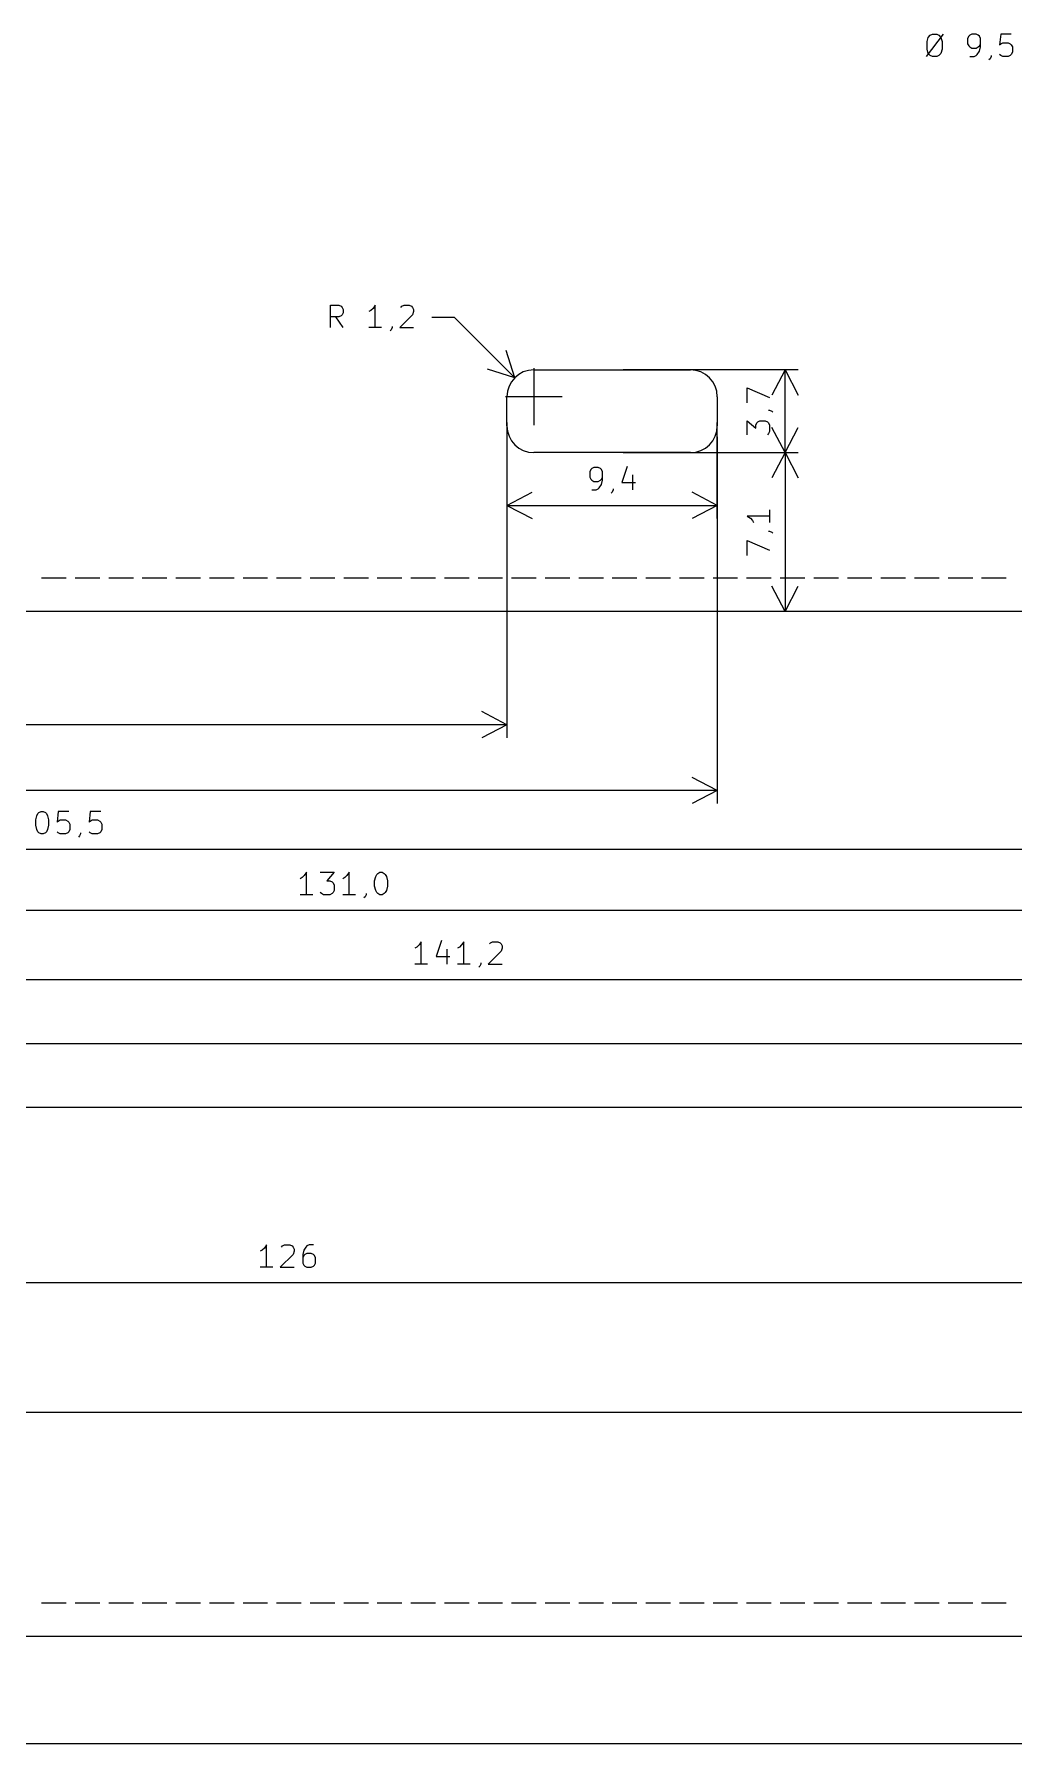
# Model space of a CAD drawing. Extents: x 111 to 500, y -217 to 4.
# Drawn here: x 223 to 266.7, y -216.9 to -140.5 of the extents above; entities that cross this region are included whole.
import ezdxf

# ---------------------------------------------------------------- set-up
doc = ezdxf.new("R2010")
doc.units = 0
doc.layers.add('BLACK', color=7, linetype='CONTINUOUS')

msp = doc.modelspace()

# ---------------------------------------------------------------- linework, layer by layer
at = {"layer": 'BLACK', "linetype": 'CONTINUOUS'}
for p, q in [((263.579523, -140.500742), (262.817619, -141.500742)), ((262.912857, -140.643599), (263.008095, -140.548361)), ((263.008095, -140.548361), (263.103333, -140.500742)), ((263.103333, -140.500742), (263.293809, -140.500742)), ((263.293809, -140.500742), (263.389047, -140.548361)), ((263.389047, -140.548361), (263.484285, -140.643599)), ((264.77, -140.548361), (264.722381, -140.59598)), ((264.865238, -140.500742), (264.77, -140.548361)), ((265.055714, -140.500742), (264.865238, -140.500742)), ((265.150952, -140.548361), (265.055714, -140.500742)), ((265.198571, -140.59598), (265.150952, -140.548361)), ((266.150952, -140.500742), (266.103333, -140.976932)), ((266.627142, -140.500742), (266.150952, -140.500742)), ((262.865238, -140.834075), (262.912857, -140.643599)), ((262.865238, -141.167408), (262.865238, -140.834075)), ((262.912857, -141.357884), (262.865238, -141.167408)), ((263.484285, -140.643599), (263.531904, -140.834075)), ((263.531904, -141.167408), (263.484285, -141.357884)), ((263.531904, -140.834075), (263.531904, -141.167408)), ((264.722381, -140.59598), (264.674762, -140.691218)), ((264.674762, -140.691218), (264.674762, -140.929313)), ((264.674762, -140.929313), (264.722381, -141.024551)), ((264.722381, -141.024551), (264.77, -141.07217)), ((264.77, -141.07217), (264.865238, -141.119789)), ((264.865238, -141.119789), (265.055714, -141.119789)), ((265.055714, -141.119789), (265.150952, -141.07217)), ((265.103333, -141.405503), (265.198571, -141.262646)), ((265.150952, -141.07217), (265.198571, -141.024551)), ((265.24619, -140.691218), (265.198571, -140.59598)), ((265.198571, -141.024551), (265.24619, -140.929313)), ((265.198571, -141.262646), (265.24619, -141.07217)), ((265.24619, -141.07217), (265.24619, -140.691218)), ((266.103333, -140.976932), (266.150952, -140.929313)), ((266.150952, -140.929313), (266.24619, -140.881694)), ((266.24619, -140.881694), (266.484285, -140.881694)), ((266.484285, -140.881694), (266.579523, -140.929313)), ((266.579523, -140.929313), (266.627142, -140.976932)), ((266.627142, -140.976932), (266.674761, -141.07217)), ((266.674761, -141.310265), (266.627142, -141.405503)), ((266.674761, -141.07217), (266.674761, -141.310265)), ((263.008095, -141.453123), (262.912857, -141.357884)), ((263.103333, -141.500742), (263.008095, -141.453123)), ((263.293809, -141.500742), (263.103333, -141.500742)), ((263.389047, -141.453123), (263.293809, -141.500742)), ((263.484285, -141.357884), (263.389047, -141.453123)), ((264.77, -141.500742), (264.960476, -141.500742)), ((264.960476, -141.500742), (265.055714, -141.453123)), ((265.055714, -141.453123), (265.103333, -141.405503)), ((265.674762, -141.59598), (265.627143, -141.643599)), ((265.722381, -141.500742), (265.674762, -141.59598)), ((265.722381, -141.453123), (265.722381, -141.500742)), ((266.150952, -141.453123), (266.103333, -141.405503)), ((266.24619, -141.500742), (266.150952, -141.453123)), ((266.484285, -141.500742), (266.24619, -141.500742)), ((266.579523, -141.453123), (266.484285, -141.500742)), ((266.627142, -141.405503), (266.579523, -141.453123)), ((236.206667, -153.612214), (236.206667, -152.612214)), ((236.206667, -152.612214), (236.587619, -152.612214)), ((236.587619, -152.612214), (236.682857, -152.659833)), ((236.682857, -152.659833), (236.730476, -152.707452)), ((236.730476, -152.707452), (236.778095, -152.80269)), ((238.111429, -152.755071), (238.016191, -152.850309)), ((238.206667, -152.612214), (238.111429, -152.755071)), ((238.206667, -153.612214), (238.206667, -152.612214)), ((239.349524, -152.707452), (239.397143, -152.659833)), ((239.397143, -152.659833), (239.492381, -152.612214)), ((239.492381, -152.612214), (239.730476, -152.612214)), ((239.730476, -152.612214), (239.825714, -152.659833)), ((239.825714, -152.659833), (239.873333, -152.707452)), ((239.873333, -152.707452), (239.920952, -152.80269)), ((236.587619, -153.136023), (236.206667, -153.136023)), ((236.778095, -153.612214), (236.444762, -153.136023)), ((236.682857, -153.088404), (236.587619, -153.136023)), ((236.730476, -153.040785), (236.682857, -153.088404)), ((236.778095, -152.945547), (236.730476, -153.040785)), ((236.778095, -152.80269), (236.778095, -152.945547)), ((238.016191, -152.850309), (237.920953, -152.897928)), ((239.873333, -153.040785), (239.301905, -153.612214)), ((239.920952, -152.897928), (239.873333, -153.040785)), ((239.920952, -152.80269), (239.920952, -152.897928)), ((241.747395, -153.157395), (240.736429, -153.157395)), ((244.441472, -155.851472), (241.747395, -153.157395)), ((238.492381, -153.612214), (237.920953, -153.612214)), ((238.920953, -153.707452), (238.873334, -153.755071)), ((238.968572, -153.612214), (238.920953, -153.707452)), ((238.968572, -153.564595), (238.968572, -153.612214)), ((239.301905, -153.612214), (239.920952, -153.612214)), ((244.441472, -155.851472), (244.059576, -154.640251)), ((244.441472, -155.851472), (243.230251, -155.469576)), ((245.29, -155.43), (245.29, -157.97)), ((245.29, -155.5), (252.29, -155.5)), ((257.10642, -155.5), (249.29, -155.5)), ((256.52, -155.5), (255.933579, -156.626504)), ((256.52, -159.2), (256.52, -155.5)), ((256.52, -155.5), (257.106421, -156.626504)), ((254.824819, -156.969047), (254.824819, -156.302381)), ((254.824819, -156.302381), (255.824819, -156.730952)), ((246.56, -156.7), (244.02, -156.7)), ((244.09, -158), (244.09, -156.7)), ((253.49, -156.7), (253.49, -158)), ((255.7772, -157.30238), (255.824819, -157.30238)), ((255.824819, -157.30238), (255.920057, -157.349999)), ((255.920057, -157.349999), (255.967676, -157.397618)), ((244.09, -157.85), (244.09, -162.14642)), ((253.49, -162.14642), (253.49, -157.85)), ((254.824819, -158.397618), (254.824819, -157.778571)), ((254.824819, -157.778571), (255.205771, -158.111904)), ((255.205771, -157.969047), (255.25339, -157.873809)), ((255.205771, -158.111904), (255.205771, -157.969047)), ((255.25339, -157.873809), (255.301009, -157.82619)), ((255.301009, -157.82619), (255.396247, -157.778571)), ((255.396247, -157.778571), (255.634342, -157.778571)), ((255.634342, -157.778571), (255.72958, -157.82619)), ((255.72958, -157.82619), (255.7772, -157.873809)), ((255.7772, -157.873809), (255.824819, -157.969047)), ((255.824819, -157.969047), (255.824819, -158.254761)), ((256.52, -159.2), (255.933579, -158.073496)), ((256.52, -159.2), (257.106421, -158.073496)), ((244.09, -158.5), (244.09, -171.94642)), ((253.49, -158.5), (253.49, -174.88642)), ((255.7772, -158.349999), (255.72958, -158.397618)), ((255.824819, -158.254761), (255.7772, -158.349999)), ((252.29, -159.2), (245.29, -159.2)), ((249.29, -159.2), (257.10642, -159.2)), ((252.79, -159.2), (257.10642, -159.2)), ((256.52, -159.2), (255.933579, -160.326504)), ((256.52, -159.2), (256.52, -166.3)), ((256.52, -159.2), (257.106421, -160.326504)), ((247.837619, -159.960057), (247.79, -160.055295)), ((247.79, -160.055295), (247.79, -160.29339)), ((247.79, -160.29339), (247.837619, -160.388628)), ((247.885238, -159.912438), (247.837619, -159.960057)), ((247.837619, -160.388628), (247.885238, -160.436247)), ((247.980476, -159.864819), (247.885238, -159.912438)), ((247.885238, -160.436247), (247.980476, -160.483866)), ((248.170952, -159.864819), (247.980476, -159.864819)), ((248.26619, -159.912438), (248.170952, -159.864819)), ((248.170952, -160.483866), (248.26619, -160.436247)), ((248.313809, -159.960057), (248.26619, -159.912438)), ((248.26619, -160.436247), (248.313809, -160.388628)), ((248.361428, -160.055295), (248.313809, -159.960057)), ((248.313809, -160.388628), (248.361428, -160.29339)), ((248.313809, -160.626723), (248.361428, -160.436247)), ((248.361428, -160.436247), (248.361428, -160.055295)), ((249.456666, -159.8172), (249.218571, -160.531485)), ((249.694761, -160.198152), (249.694761, -160.864819)), ((244.09, -161.56), (245.216504, -160.973579)), ((247.885238, -160.864819), (248.075714, -160.864819)), ((247.980476, -160.483866), (248.170952, -160.483866)), ((248.075714, -160.864819), (248.170952, -160.8172)), ((248.170952, -160.8172), (248.218571, -160.76958)), ((248.218571, -160.76958), (248.313809, -160.626723)), ((248.79, -160.960057), (248.742381, -161.007676)), ((248.837619, -160.864819), (248.79, -160.960057)), ((248.837619, -160.8172), (248.837619, -160.864819)), ((249.218571, -160.531485), (249.837618, -160.531485)), ((253.49, -161.56), (252.363496, -160.973579)), ((244.09, -161.56), (253.49, -161.56)), ((244.09, -161.56), (245.216504, -162.146421)), ((253.49, -161.56), (252.363496, -162.146421)), ((255.824819, -161.75), (255.824819, -162.321428)), ((255.824819, -162.035714), (254.824819, -162.035714)), ((254.824819, -162.035714), (254.967676, -162.130952)), ((254.967676, -162.130952), (255.062914, -162.22619)), ((255.062914, -162.22619), (255.110533, -162.321428)), ((255.7772, -162.70238), (255.824819, -162.70238)), ((255.824819, -162.70238), (255.920057, -162.749999)), ((254.824819, -163.797618), (254.824819, -163.130952)), ((254.824819, -163.130952), (255.824819, -163.559523)), ((255.920057, -162.749999), (255.967676, -162.797618)), ((223.3, -164.8), (224.4, -164.8)), ((224.8, -164.8), (225.9, -164.8)), ((226.3, -164.8), (227.4, -164.8)), ((227.8, -164.8), (228.9, -164.8)), ((229.3, -164.8), (230.4, -164.8)), ((230.8, -164.8), (231.9, -164.8)), ((232.3, -164.8), (233.4, -164.8)), ((233.8, -164.8), (234.9, -164.8)), ((235.3, -164.8), (236.4, -164.8)), ((236.8, -164.8), (237.9, -164.8)), ((238.3, -164.8), (239.4, -164.8)), ((239.8, -164.8), (240.9, -164.8)), ((241.3, -164.8), (242.4, -164.8)), ((242.8, -164.8), (243.9, -164.8)), ((244.3, -164.8), (245.4, -164.8)), ((245.8, -164.8), (246.9, -164.8)), ((247.3, -164.8), (248.4, -164.8)), ((248.8, -164.8), (249.9, -164.8)), ((250.3, -164.8), (251.4, -164.8)), ((251.8, -164.8), (252.9, -164.8)), ((253.3, -164.8), (254.4, -164.8)), ((254.8, -164.8), (255.9, -164.8)), ((256.3, -164.8), (257.4, -164.8)), ((257.8, -164.8), (258.9, -164.8)), ((259.3, -164.8), (260.4, -164.8)), ((260.8, -164.8), (261.9, -164.8)), ((262.3, -164.8), (263.4, -164.8)), ((263.8, -164.8), (264.9, -164.8)), ((265.3, -164.8), (266.4, -164.8)), ((256.52, -166.3), (255.933579, -165.173496)), ((256.52, -166.3), (257.106421, -165.173496)), ((419.3, -166.3), (175.3, -166.3)), ((257.10642, -166.3), (252.79, -166.3)), ((244.09, -171.36), (242.963496, -170.773579)), ((244.09, -171.36), (171.29, -171.36)), ((244.09, -171.36), (242.963496, -171.946421)), ((253.49, -174.3), (252.363496, -173.713579)), ((253.49, -174.3), (171.3, -174.3)), ((253.49, -174.3), (252.363496, -174.886421)), ((223.04, -175.615771), (223.087619, -175.425295)), ((223.04, -175.853866), (223.04, -175.615771)), ((223.087619, -175.425295), (223.135238, -175.330057)), ((223.135238, -175.330057), (223.182857, -175.282438)), ((223.182857, -175.282438), (223.278095, -175.234819)), ((223.278095, -175.234819), (223.373333, -175.234819)), ((223.373333, -175.234819), (223.468571, -175.282438)), ((223.468571, -175.282438), (223.51619, -175.330057)), ((223.51619, -175.330057), (223.563809, -175.425295)), ((223.563809, -175.425295), (223.611428, -175.615771)), ((223.611428, -175.615771), (223.611428, -175.853866)), ((224.04, -175.234819), (223.992381, -175.711009)), ((223.992381, -175.711009), (224.04, -175.66339)), ((224.51619, -175.234819), (224.04, -175.234819)), ((224.04, -175.66339), (224.135238, -175.615771)), ((224.135238, -175.615771), (224.373333, -175.615771)), ((224.373333, -175.615771), (224.468571, -175.66339)), ((224.468571, -175.66339), (224.51619, -175.711009)), ((224.51619, -175.711009), (224.563809, -175.806247)), ((225.468571, -175.234819), (225.420952, -175.711009)), ((225.420952, -175.711009), (225.468571, -175.66339)), ((225.944761, -175.234819), (225.468571, -175.234819)), ((225.468571, -175.66339), (225.563809, -175.615771)), ((225.563809, -175.615771), (225.801904, -175.615771)), ((225.801904, -175.615771), (225.897142, -175.66339)), ((225.897142, -175.66339), (225.944761, -175.711009)), ((225.944761, -175.711009), (225.99238, -175.806247)), ((223.087619, -176.044342), (223.04, -175.853866)), ((223.135238, -176.13958), (223.087619, -176.044342)), ((223.182857, -176.1872), (223.135238, -176.13958)), ((223.278095, -176.234819), (223.182857, -176.1872)), ((223.373333, -176.234819), (223.278095, -176.234819)), ((223.468571, -176.1872), (223.373333, -176.234819)), ((223.51619, -176.13958), (223.468571, -176.1872)), ((223.563809, -176.044342), (223.51619, -176.13958)), ((223.611428, -175.853866), (223.563809, -176.044342)), ((224.04, -176.1872), (223.992381, -176.13958)), ((224.135238, -176.234819), (224.04, -176.1872)), ((224.373333, -176.234819), (224.135238, -176.234819)), ((224.468571, -176.1872), (224.373333, -176.234819)), ((224.51619, -176.13958), (224.468571, -176.1872)), ((224.563809, -176.044342), (224.51619, -176.13958)), ((224.563809, -175.806247), (224.563809, -176.044342)), ((224.992381, -176.330057), (224.944762, -176.377676)), ((225.04, -176.234819), (224.992381, -176.330057)), ((225.04, -176.1872), (225.04, -176.234819)), ((225.468571, -176.1872), (225.420952, -176.13958)), ((225.563809, -176.234819), (225.468571, -176.1872)), ((225.801904, -176.234819), (225.563809, -176.234819)), ((225.897142, -176.1872), (225.801904, -176.234819)), ((225.944761, -176.13958), (225.897142, -176.1872)), ((225.99238, -176.044342), (225.944761, -176.13958)), ((225.99238, -175.806247), (225.99238, -176.044342)), ((276.79, -176.93), (171.29, -176.93)), ((235.133333, -177.954819), (235.038095, -178.097676)), ((235.133333, -178.954819), (235.133333, -177.954819)), ((235.752381, -177.954819), (236.371428, -177.954819)), ((236.371428, -177.954819), (236.038095, -178.335771)), ((237.038095, -177.954819), (236.942857, -178.097676)), ((237.038095, -178.954819), (237.038095, -177.954819)), ((238.27619, -178.050057), (238.323809, -178.002438)), ((238.323809, -178.002438), (238.419047, -177.954819)), ((238.419047, -177.954819), (238.514285, -177.954819)), ((238.514285, -177.954819), (238.609523, -178.002438)), ((238.609523, -178.002438), (238.657142, -178.050057)), ((234.942857, -178.192914), (234.847619, -178.240533)), ((235.038095, -178.097676), (234.942857, -178.192914)), ((236.038095, -178.335771), (236.180952, -178.335771)), ((236.180952, -178.335771), (236.27619, -178.38339)), ((236.27619, -178.38339), (236.323809, -178.431009)), ((236.323809, -178.431009), (236.371428, -178.526247)), ((236.371428, -178.764342), (236.323809, -178.85958)), ((236.371428, -178.526247), (236.371428, -178.764342)), ((236.847619, -178.192914), (236.752381, -178.240533)), ((236.942857, -178.097676), (236.847619, -178.192914)), ((238.180952, -178.335771), (238.228571, -178.145295)), ((238.180952, -178.573866), (238.180952, -178.335771)), ((238.228571, -178.764342), (238.180952, -178.573866)), ((238.228571, -178.145295), (238.27619, -178.050057)), ((238.27619, -178.85958), (238.228571, -178.764342)), ((238.657142, -178.050057), (238.704761, -178.145295)), ((238.704761, -178.764342), (238.657142, -178.85958)), ((238.704761, -178.145295), (238.75238, -178.335771)), ((238.75238, -178.573866), (238.704761, -178.764342)), ((238.75238, -178.335771), (238.75238, -178.573866)), ((235.419047, -178.954819), (234.847619, -178.954819)), ((235.8, -178.9072), (235.752381, -178.85958)), ((235.895238, -178.954819), (235.8, -178.9072)), ((236.180952, -178.954819), (235.895238, -178.954819)), ((236.27619, -178.9072), (236.180952, -178.954819)), ((236.323809, -178.85958), (236.27619, -178.9072)), ((237.323809, -178.954819), (236.752381, -178.954819)), ((237.752381, -179.050057), (237.704762, -179.097676)), ((237.8, -178.954819), (237.752381, -179.050057)), ((237.8, -178.9072), (237.8, -178.954819)), ((238.323809, -178.9072), (238.27619, -178.85958)), ((238.419047, -178.954819), (238.323809, -178.9072)), ((238.514285, -178.954819), (238.419047, -178.954819)), ((238.609523, -178.9072), (238.514285, -178.954819)), ((238.657142, -178.85958), (238.609523, -178.9072)), ((171.3, -179.65), (302.3, -179.65)), ((240.258333, -181.054819), (240.163095, -181.197676)), ((240.258333, -182.054819), (240.258333, -181.054819)), ((241.163095, -181.0072), (240.925, -181.721485)), ((242.163095, -181.054819), (242.067857, -181.197676)), ((242.163095, -182.054819), (242.163095, -181.054819)), ((243.353571, -181.102438), (243.448809, -181.054819)), ((243.448809, -181.054819), (243.686904, -181.054819)), ((243.686904, -181.054819), (243.782142, -181.102438)), ((240.067857, -181.292914), (239.972619, -181.340533)), ((240.163095, -181.197676), (240.067857, -181.292914)), ((240.925, -181.721485), (241.544047, -181.721485)), ((241.40119, -181.388152), (241.40119, -182.054819)), ((241.972619, -181.292914), (241.877381, -181.340533)), ((242.067857, -181.197676), (241.972619, -181.292914)), ((243.829761, -181.48339), (243.258333, -182.054819)), ((243.305952, -181.150057), (243.353571, -181.102438)), ((243.782142, -181.102438), (243.829761, -181.150057)), ((243.829761, -181.150057), (243.87738, -181.245295)), ((243.87738, -181.340533), (243.829761, -181.48339)), ((243.87738, -181.245295), (243.87738, -181.340533)), ((240.544047, -182.054819), (239.972619, -182.054819)), ((242.448809, -182.054819), (241.877381, -182.054819)), ((242.877381, -182.150057), (242.829762, -182.197676)), ((242.925, -182.054819), (242.877381, -182.150057)), ((242.925, -182.0072), (242.925, -182.054819)), ((243.258333, -182.054819), (243.87738, -182.054819)), ((171.3, -182.75), (312.55, -182.75)), ((171.3, -185.6), (417.55, -185.6)), ((171.3, -188.45), (423.3, -188.45)), ((233.252381, -194.747676), (233.157143, -194.842914)), ((233.347619, -194.604819), (233.252381, -194.747676)), ((233.347619, -195.604819), (233.347619, -194.604819)), ((234.014286, -194.700057), (234.061905, -194.652438)), ((234.061905, -194.652438), (234.157143, -194.604819)), ((234.157143, -194.604819), (234.395238, -194.604819)), ((234.395238, -194.604819), (234.490476, -194.652438)), ((234.490476, -194.652438), (234.538095, -194.700057)), ((234.538095, -194.700057), (234.585714, -194.795295)), ((234.585714, -194.795295), (234.585714, -194.890533)), ((235.109524, -194.700057), (235.014286, -194.842914)), ((235.157143, -194.652438), (235.109524, -194.700057)), ((235.252381, -194.604819), (235.157143, -194.652438)), ((235.442857, -194.604819), (235.252381, -194.604819)), ((233.157143, -194.842914), (233.061905, -194.890533)), ((234.538095, -195.03339), (233.966667, -195.604819)), ((234.585714, -194.890533), (234.538095, -195.03339)), ((235.014286, -194.842914), (234.966667, -195.03339)), ((234.966667, -195.03339), (234.966667, -195.414342)), ((235.014286, -195.081009), (234.966667, -195.176247)), ((234.966667, -195.414342), (235.014286, -195.50958)), ((235.061905, -195.03339), (235.014286, -195.081009)), ((235.014286, -195.50958), (235.061905, -195.5572)), ((235.157143, -194.985771), (235.061905, -195.03339)), ((235.061905, -195.5572), (235.157143, -195.604819)), ((235.347619, -194.985771), (235.157143, -194.985771)), ((235.442857, -195.03339), (235.347619, -194.985771)), ((235.347619, -195.604819), (235.442857, -195.5572)), ((235.490476, -195.081009), (235.442857, -195.03339)), ((235.442857, -195.5572), (235.490476, -195.50958)), ((235.538095, -195.176247), (235.490476, -195.081009)), ((235.490476, -195.50958), (235.538095, -195.414342)), ((235.538095, -195.414342), (235.538095, -195.176247)), ((297.3, -196.3), (171.3, -196.3)), ((233.633333, -195.604819), (233.061905, -195.604819)), ((233.966667, -195.604819), (234.585714, -195.604819)), ((235.157143, -195.604819), (235.347619, -195.604819)), ((417.8, -202.1), (176.8, -202.1)), ((223.3, -210.6), (224.4, -210.6)), ((224.8, -210.6), (225.9, -210.6)), ((226.3, -210.6), (227.4, -210.6)), ((227.8, -210.6), (228.9, -210.6)), ((229.3, -210.6), (230.4, -210.6)), ((230.8, -210.6), (231.9, -210.6)), ((232.3, -210.6), (233.4, -210.6)), ((233.8, -210.6), (234.9, -210.6)), ((235.3, -210.6), (236.4, -210.6)), ((236.8, -210.6), (237.9, -210.6)), ((238.3, -210.6), (239.4, -210.6)), ((239.8, -210.6), (240.9, -210.6)), ((241.3, -210.6), (242.4, -210.6)), ((242.8, -210.6), (243.9, -210.6)), ((244.3, -210.6), (245.4, -210.6)), ((245.8, -210.6), (246.9, -210.6)), ((247.3, -210.6), (248.4, -210.6)), ((248.8, -210.6), (249.9, -210.6)), ((250.3, -210.6), (251.4, -210.6)), ((251.8, -210.6), (252.9, -210.6)), ((253.3, -210.6), (254.4, -210.6)), ((254.8, -210.6), (255.9, -210.6)), ((256.3, -210.6), (257.4, -210.6)), ((257.8, -210.6), (258.9, -210.6)), ((259.3, -210.6), (260.4, -210.6)), ((260.8, -210.6), (261.9, -210.6)), ((262.3, -210.6), (263.4, -210.6)), ((263.8, -210.6), (264.9, -210.6)), ((265.3, -210.6), (266.4, -210.6)), ((423.3, -212.1), (171.3, -212.1)), ((423.3, -216.9), (171.3, -216.9))]:
    msp.add_line(p, q, dxfattribs=at)
at = {"layer": 'BLACK'}
for centre, start, end in [((245.29, -156.7), 90, 180), ((252.29, -156.7), 0, 90), ((245.29, -158), -180, -90), ((252.29, -158), -90, 0)]:
    msp.add_arc(centre, 1.2, start, end, dxfattribs=at)

doc.saveas('drawing.dxf')
